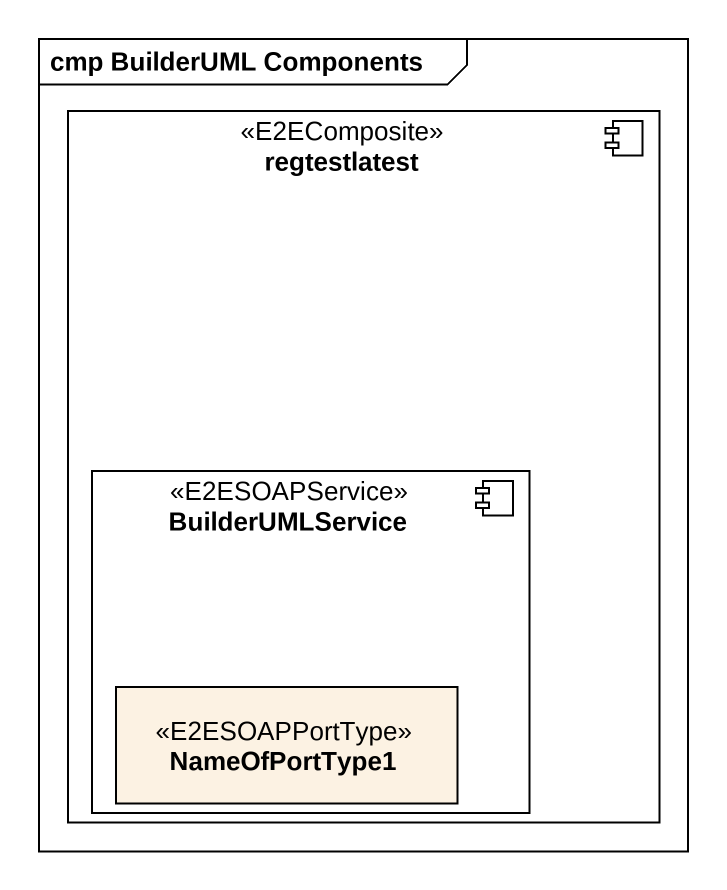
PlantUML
@startuml
mainframe cmp BuilderUML Components
hide circle
hide empty members
component regtestlatest <<E2EComposite>> {
  component BuilderUMLService <<E2ESOAPService>> {
    class NameOfPortType1 <<E2ESOAPPortType>>
  }
}
@enduml
